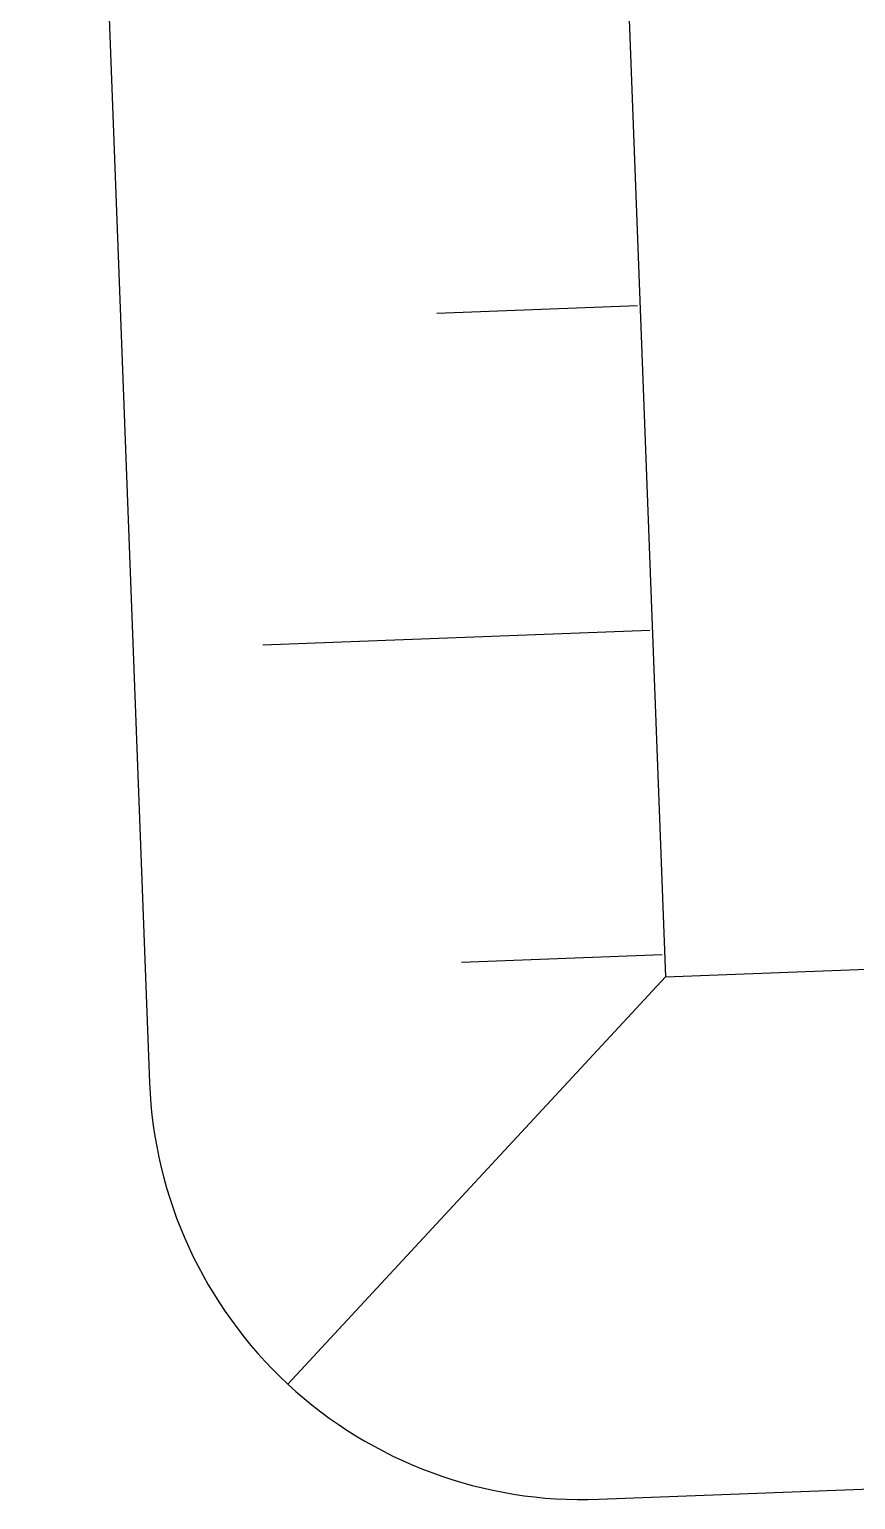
# Model space of a CAD drawing. Header units: metres. Extents: x 1956498 to 1957612, y 2277909 to 2278547.
# Drawn here: x 1956790.986 to 1956792.894, y 2278305.173 to 2278308.567 of the extents above; entities that cross this region are included whole.
import ezdxf

# ---------------------------------------------------------------- set-up
doc = ezdxf.new("R2010")
doc.units = ezdxf.units.M
doc.layers.add('UBS-100-Postes', color=8, linetype='Continuous')

msp = doc.modelspace()

# ---------------------------------------------------------------- linework, layer by layer
at = {"layer": 'UBS-100-Postes', "color": 17, "transparency": 33554687}
for p, q in [((1956792.3909, 2278307.9291), (1956791.9276, 2278307.9116)), ((1956792.4194, 2278307.1797), (1956791.5256, 2278307.1458)), ((1956792.4478, 2278306.4302), (1956791.9845, 2278306.4126))]:
    msp.add_line(p, q, dxfattribs=at)
msp.add_lwpolyline([(1956798.6585, 2278306.4153), (1956798.3817, 2278313.7109, 0.414214), (1956797.3445, 2278314.6722), (1956791.9484, 2278314.4675, 0.414214), (1956790.987, 2278313.4303), (1956791.2638, 2278306.1347, 0.414214), (1956792.301, 2278305.1733), (1956797.6971, 2278305.3781, 0.414214)], format="xyb", close=True, dxfattribs=at)
msp.add_lwpolyline([(1956797.4518, 2278306.5696), (1956797.1901, 2278313.4655), (1956792.1937, 2278313.2759), (1956792.4554, 2278306.38)], close=True, dxfattribs=at)
msp.add_lwpolyline([(1956792.4554, 2278306.38), (1956791.5833, 2278305.4392)], dxfattribs=at)

doc.saveas('drawing.dxf')
